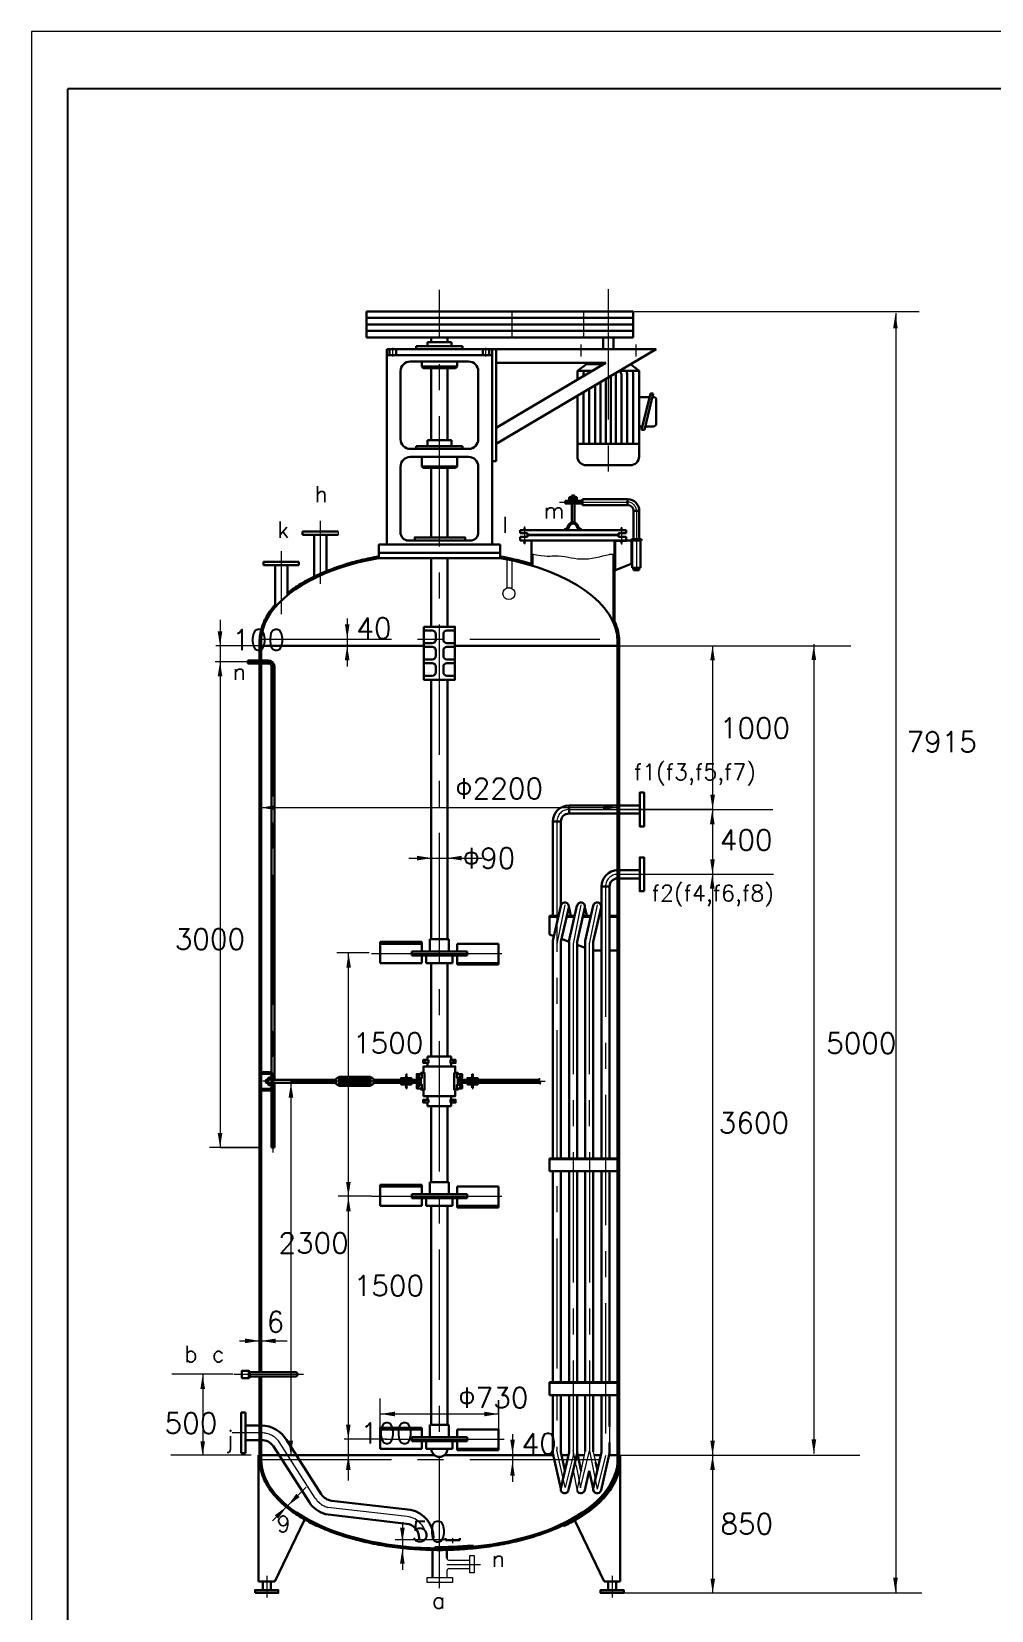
# Model space of a CAD drawing. Header units: millimetres. Extents: x 937 to 1357, y 382 to 976.
# Drawn here: x 937.1 to 1171, y 590.6 to 975.5 of the extents above; entities that cross this region are included whole.
import ezdxf

# ---------------------------------------------------------------- set-up
doc = ezdxf.new("R2010")
doc.units = ezdxf.units.MM
doc.linetypes.add('CENTER', pattern=[50.8, 31.75, -6.35, 6.35, -6.35])
for name, color, linetype, lineweight in [('中线', 1, 'CENTER', 13), ('标注', 4, 'Continuous', 13), ('粗线', 7, 'Continuous', 30)]:
    doc.layers.add(name, color=color, linetype=linetype, lineweight=lineweight)
doc.styles.get("Standard").update_dxf_attribs({"font": 'txt', "bigfont": 'gbcbig.shx'})

# ---------------------------------------------------------------- blocks, each defined once
blk = doc.blocks.new('A$C12E1798B')
h = blk.add_hatch(color=4)
h.dxf.hatch_style = 2
h.paths.add_polyline_path([(1.13, 0), (0, 0), (0.56, 3.58)])

msp = doc.modelspace()

# ---------------------------------------------------------------- hatches: boundary and pattern name
h = msp.add_hatch(color=4)
h.dxf.hatch_style = 2
h.paths.add_polyline_path([(983.6, 829.29), (982.47, 829.29), (983.04, 825.71)])
h = msp.add_hatch(color=4)
h.dxf.hatch_style = 2
h.paths.add_polyline_path([(1014.6, 831.01), (1013.47, 831.01), (1014.04, 827.44)])
h = msp.add_hatch(color=4)
h.dxf.hatch_style = 2
h.paths.add_polyline_path([(1014.59, 822.24), (1013.46, 822.24), (1014.02, 825.82)])
h = msp.add_hatch(color=4)
h.dxf.hatch_style = 2
h.paths.add_polyline_path([(983.6, 818.29), (982.47, 818.29), (983.04, 821.86)])
h = msp.add_hatch(color=4)
h.dxf.hatch_style = 2
h.paths.add_polyline_path([(1103.65, 789.46), (1102.52, 789.46), (1103.09, 785.89)])
h = msp.add_hatch(color=4)
h.dxf.hatch_style = 2
h.paths.add_polyline_path([(996.47, 786.88), (996.47, 785.75), (992.9, 786.31)])
h = msp.add_hatch(color=4)
h.dxf.hatch_style = 2
h.paths.add_polyline_path([(1076.37, 786.88), (1076.37, 785.75), (1079.94, 786.31)])
h = msp.add_hatch(color=4)
h.dxf.hatch_style = 2
h.paths.add_polyline_path([(1031.06, 774.57), (1031.06, 773.44), (1034.64, 774)])
h = msp.add_hatch(color=4)
h.dxf.hatch_style = 2
h.paths.add_polyline_path([(1041.95, 774.57), (1041.95, 773.44), (1038.37, 774)])
h = msp.add_hatch(color=4)
h.dxf.hatch_style = 2
h.paths.add_polyline_path([(1103.62, 773.68), (1102.49, 773.68), (1103.05, 770.1)])
h = msp.add_hatch(color=4)
h.dxf.hatch_style = 2
h.paths.add_polyline_path([(1014.94, 747.25), (1013.81, 747.25), (1014.37, 750.82)])
h = msp.add_hatch(color=4)
h.dxf.hatch_style = 2
h.paths.add_polyline_path([(1000.89, 715.61), (999.76, 715.61), (1000.32, 719.18)])
h = msp.add_hatch(color=4)
h.dxf.hatch_style = 2
h.paths.add_polyline_path([(983.61, 707), (982.48, 707), (983.04, 703.42)])
h = msp.add_hatch(color=4)
h.dxf.hatch_style = 2
h.paths.add_polyline_path([(1014.88, 695.05), (1013.75, 695.05), (1014.31, 691.48)])
h = msp.add_hatch(color=4)
h.dxf.hatch_style = 2
h.paths.add_polyline_path([(1014.88, 687.87), (1013.76, 687.87), (1014.32, 691.45)])
h = msp.add_hatch(color=4)
h.dxf.hatch_style = 2
h.paths.add_polyline_path([(989.15, 656.86), (989.15, 655.73), (992.73, 656.29)])
h = msp.add_hatch(color=4)
h.dxf.hatch_style = 2
h.paths.add_polyline_path([(996.59, 656.84), (996.59, 655.71), (993.01, 656.28)])
h = msp.add_hatch(color=4)
h.dxf.hatch_style = 2
h.paths.add_polyline_path([(979.38, 644.53), (978.25, 644.53), (978.81, 648.11)])
h = msp.add_hatch(color=4)
h.dxf.hatch_style = 2
h.paths.add_polyline_path([(1014.86, 635.85), (1013.73, 635.85), (1014.29, 632.27)])
h = msp.add_hatch(color=4)
h.dxf.hatch_style = 2
h.paths.add_polyline_path([(1025.66, 639.02), (1025.66, 637.89), (1022.08, 638.46)])
h = msp.add_hatch(color=4)
h.dxf.hatch_style = 2
h.paths.add_polyline_path([(1047.41, 639.02), (1047.41, 637.89), (1050.99, 638.46)])
h = msp.add_hatch(color=4)
h.dxf.hatch_style = 2
h.paths.add_polyline_path([(979.38, 631.79), (978.25, 631.79), (978.81, 628.21)])
h = msp.add_hatch(color=4)
h.dxf.hatch_style = 2
h.paths.add_polyline_path([(1000.83, 631.96), (999.7, 631.96), (1000.27, 628.39)])
h = msp.add_hatch(color=4)
h.dxf.hatch_style = 2
h.paths.add_polyline_path([(1054.89, 632.19), (1053.76, 632.19), (1054.33, 628.61)])
h = msp.add_hatch(color=4)
h.dxf.hatch_style = 2
h.paths.add_polyline_path([(1103.64, 631.97), (1102.51, 631.97), (1103.08, 628.39)])
h = msp.add_hatch(color=4)
h.dxf.hatch_style = 2
h.paths.add_polyline_path([(1128.32, 632.24), (1127.2, 632.24), (1127.76, 628.67)])
h = msp.add_hatch(color=4)
h.dxf.hatch_style = 2
h.paths.add_polyline_path([(1014.86, 624.84), (1013.73, 624.84), (1014.29, 628.42)])
h = msp.add_hatch(color=4)
h.dxf.hatch_style = 2
h.paths.add_polyline_path([(1054.87, 623.41), (1053.75, 623.41), (1054.31, 626.99)])
h = msp.add_hatch(color=4)
h.dxf.hatch_style = 2
h.paths.add_polyline_path([(1001.65, 619.01), (1002.45, 618.21), (999.52, 616.08)])
h = msp.add_hatch(color=4)
h.dxf.hatch_style = 2
h.paths.add_polyline_path([(996.38, 613.76), (997.18, 612.96), (999.31, 615.89)])
h = msp.add_hatch(color=4)
h.dxf.hatch_style = 2
h.paths.add_polyline_path([(1028.05, 610.73), (1026.92, 610.73), (1027.48, 607.15)])
h = msp.add_hatch(color=4)
h.dxf.hatch_style = 2
h.paths.add_polyline_path([(1028.03, 601.96), (1026.9, 601.96), (1027.47, 605.53)])
h = msp.add_hatch(color=4)
h.dxf.hatch_style = 2
h.paths.add_polyline_path([(1103.68, 598.32), (1102.55, 598.32), (1103.11, 594.74)])
h = msp.add_hatch(color=4)
h.dxf.hatch_style = 2
h.paths.add_polyline_path([(1148.21, 598.52), (1147.08, 598.52), (1147.64, 594.95)])
at = {"layer": '标注'}
h = msp.add_hatch(dxfattribs=at)
h.set_pattern_fill('ANSI31', color=256, scale=0.039477, style=0)
h.set_pattern_definition([(45, (925.9666, 620.38677), (-0.08862932, 0.08862932), [])])
h.paths.add_polyline_path([(1059.2, 852.83), (1057.97, 852.83), (1057.97, 852.71), (1059.2, 852.71)])
h = msp.add_hatch(dxfattribs=at)
h.set_pattern_fill('ANSI31', color=256, scale=0.039477, style=0)
h.set_pattern_definition([(135, (1212.18191, 620.38677), (0.08862932, 0.08862932), [])])
h.paths.add_polyline_path([(1078.94, 852.83), (1080.18, 852.83), (1080.18, 852.71), (1078.94, 852.71)])

# ---------------------------------------------------------------- linework, layer by layer
for p in [(1346.89, 961.58), (945.92, 391.98)]:
    msp.add_line(p, (945.92, 961.58))
at = {"layer": '中线'}
for p, q in [((1036.5, 596.01), (1036.5, 912.53)), ((1077.65, 912.7), (1077.65, 865.2)), ((1025.15, 896.31), (1025.15, 898.43)), ((1047.85, 896.31), (1047.85, 898.43)), ((1070.97, 899.26), (1070.97, 896.31)), ((1084.34, 899.26), (1084.34, 896.31)), ((1065.77, 860.8), (1082.38, 860.8)), ((1084.51, 858.67), (1084.51, 844.23)), ((1007.45, 856.21), (1007.45, 840.92)), ((1057.25, 854.86), (1057.25, 850.57)), ((1080.9, 854.73), (1080.9, 850.44)), ((1057.01, 854.52), (1057.5, 854.08)), ((1057.01, 854.08), (1057.5, 854.52)), ((1057.01, 850.79), (1057.5, 851.22)), ((1057.01, 851.22), (1057.5, 850.79)), ((1081.14, 854.52), (1080.65, 854.08)), ((1081.14, 854.08), (1080.65, 854.52)), ((1081.14, 850.79), (1080.65, 851.22)), ((1081.14, 851.22), (1080.65, 850.79)), ((997.95, 848.81), (997.95, 833.52)), ((993.08, 827.36), (1079.93, 827.36)), ((994.86, 821.83), (988.28, 821.83)), ((995.92, 820.76), (995.92, 702.25)), ((1068.09, 785.85), (1090.82, 785.85)), ((1065.12, 782.89), (1065.12, 629.63)), ((1079.93, 770.06), (1090.82, 770.06)), ((1076.97, 767.09), (1076.97, 628.39)), ((1067.05, 762.61), (1065.12, 753.1)), ((1071, 762.61), (1069.07, 753.1)), ((1074.94, 762.61), (1073.02, 753.1)), ((1019.95, 750.77), (1053.99, 750.77)), ((1069.07, 753.1), (1069.07, 628.31)), ((1073.02, 753.1), (1073.07, 629.44)), ((1028.15, 720.66), (1028.75, 721.2)), ((1028.15, 721.2), (1028.75, 720.66)), ((1028.45, 721.47), (1028.45, 717.63)), ((1044.86, 720.66), (1044.26, 721.2)), ((1044.86, 721.2), (1044.26, 720.66)), ((1044.56, 721.47), (1044.56, 717.63)), ((1031.99, 719.59), (993.47, 719.59)), ((1028.15, 717.96), (1028.75, 718.5)), ((1028.15, 718.5), (1028.75, 717.96)), ((1041.02, 719.59), (1062.28, 719.59)), ((1044.86, 717.96), (1044.26, 718.5)), ((1044.86, 718.5), (1044.26, 717.96)), ((1019.95, 691.55), (1053.99, 691.55)), ((986.44, 648.13), (1003.42, 648.13)), ((993.15, 633.86), (986.01, 633.86)), ((1006.22, 617.95), (997.45, 631.64)), ((1023.3, 632.34), (1052.28, 632.34)), ((1067.15, 620.52), (1065.12, 629.63)), ((1069.07, 628.31), (1067.15, 620.52)), ((1069.84, 625.85), (1069.07, 629.63)), ((1076.97, 628.31), (1074.94, 620.11)), ((993.08, 627.4), (1079.93, 627.4)), ((1028.68, 613.44), (1009.35, 615.69)), ((1039.75, 606.97), (1039.75, 608.21)), ((994.41, 599.02), (994.41, 593.75)), ((1078.6, 599.02), (1078.6, 593.75))]:
    msp.add_line(p, q, dxfattribs=at)
for centre, radius, start, end in [((1082.38, 858.67), 2.13, 0, 90), ((994.86, 820.76), 1.07, 0, 90), ((1068.09, 782.89), 2.96, 90, 180), ((1079.93, 767.09), 2.96, 90, 180), ((993.15, 628.59), 5.27, 35.3594, 90), ((1010.66, 620.8), 5.27, 212.6359, 255.6005), ((1028.06, 608.21), 5.27, 0, 83.232)]:
    msp.add_arc(centre, radius, start, end, dxfattribs=at)
at = {"layer": '标注', "color": 0}
for p, q in [((1357.12, 975.54), (937.12, 975.54)), ((937.12, 975.54), (937.12, 381.54)), ((1011.79, 853.66), (1011.79, 852.87)), ((1052.94, 846.72), (1052.94, 839.9)), ((1054.27, 839.9), (1054.27, 846.45)), ((1052.94, 839.9), (1054.27, 839.9)), ((1070.09, 619.73), (1072.03, 629.28)), ((1074.01, 629.25), (1074.56, 626.71)), ((1069.11, 624.72), (1070.09, 619.73)), ((1038.77, 600.75), (1043.91, 600.75)), ((1039.05, 602.78), (1043.91, 602.78)), ((1038.28, 600.01), (1038.28, 598.66))]:
    msp.add_line(p, q, dxfattribs=at)
at = {"layer": '标注'}
for p, q in [((1054.27, 900.98), (1054.27, 907.31)), ((1071.58, 907.31), (1071.58, 900.98)), ((1083.98, 907.27), (1153.38, 907.27)), ((1147.73, 906.85), (1147.73, 594.86)), ((983.07, 832.08), (983.07, 703.41)), ((992.32, 825.78), (982.01, 825.78)), ((1078.08, 825.79), (1136.79, 825.79)), ((1103.09, 825.83), (1103.09, 594.86)), ((1127.73, 826.21), (1127.73, 628.84)), ((989.85, 821.85), (981.89, 821.85)), ((993.1, 786.34), (1079.93, 786.34)), ((1103.09, 785.83), (1079.93, 785.83)), ((1079.93, 785.83), (1117.74, 785.83)), ((1029.02, 774), (1046.94, 774)), ((1090.82, 770.06), (1117.93, 770.06)), ((1019.36, 750.88), (1011.5, 750.88)), ((1014.34, 622.23), (1014.34, 750.85)), ((994.22, 719.87), (994.79, 719.87)), ((994.22, 719.29), (994.79, 719.29)), ((1000.28, 719.18), (1000.28, 704.06)), ((992.68, 703.41), (980.5, 703.41)), ((983.07, 703.41), (992.68, 703.41)), ((1000.28, 704.06), (1000.28, 628.39)), ((1019.95, 691.55), (1011.86, 691.55)), ((986.14, 648.18), (971.29, 648.18)), ((978.83, 648.18), (978.83, 628.39)), ((1022.09, 634.7), (1022.09, 642.23)), ((1050.92, 638.47), (1050.92, 641.82)), ((1050.92, 641.82), (1050.92, 634.7)), ((1022.09, 638.47), (1050.92, 638.47)), ((1022.24, 635.27), (1022.09, 634.7)), ((1077.96, 635.34), (1077.96, 635.34)), ((1077.96, 635.34), (1077.96, 631.5)), ((1023.58, 632.34), (1013.27, 632.34)), ((990.62, 628.39), (971.05, 628.39)), ((1021.11, 628.4), (1013.15, 628.4)), ((1080.26, 628.4), (1138.98, 628.4)), ((1069.84, 625.85), (1069.84, 625.85)), ((1070.92, 620.47), (1070.92, 620.47)), ((1039.38, 607.78), (1025.72, 607.78)), ((1081.44, 594.86), (1154.06, 594.86))]:
    msp.add_line(p, q, dxfattribs=at)
at = {"layer": '标注', "color": 4}
for p, q in [((1014.04, 832.4), (1014.04, 820.74)), ((987.76, 656.3), (999.43, 656.3)), ((1054.33, 633.57), (1054.33, 621.91)), ((995.8, 612.38), (1004.04, 620.63)), ((1027.48, 612.11), (1027.48, 600.45))]:
    msp.add_line(p, q, dxfattribs=at)
at = {"layer": '标注', "color": 1}
for p, q in [((1070.92, 620.47), (1073.07, 629.44)), ((1073.07, 629.44), (1074.94, 620.11)), ((1069.84, 625.85), (1070.92, 620.47)), ((1038.32, 601.76), (1046.51, 601.76))]:
    msp.add_line(p, q, dxfattribs=at)
at = {"layer": '标注', "color": 0}
for points in [[(1043.91, 603.95), (1044.94, 603.95), (1044.94, 599.7), (1043.91, 599.7)], [(1033.49, 598.6), (1039.73, 598.6), (1039.73, 597.35), (1033.49, 597.35)]]:
    msp.add_lwpolyline(points, close=True, dxfattribs=at)
msp.add_circle((1053.43, 838.5), 1.46, dxfattribs=at)
for centre, radius, start, end in [((1039.03, 600.04), 0.752, 109.9468, 183.5806), ((1038.94, 603.39), 0.616, 189.1781, 280.4097)]:
    msp.add_arc(centre, radius, start, end, dxfattribs=at)
at = {"layer": '标注'}
for points, knots in [([(1058.97, 848.23), (1062.55, 847.42), (1065.62, 848.19), (1071.29, 846.19), (1076.15, 847.64), (1078.16, 848.15), (1079.18, 848.18)], [0, 0, 0, 0, 104.661225, 287.874591, 501.503115, 519.496389, 519.496389, 519.496389, 519.496389]), ([(1060.97, 718.91), (1061.04, 719.25), (1061.1, 719.41), (1060.71, 719.67), (1060.8, 719.87), (1060.86, 720.32)], [5.405362, 5.405362, 5.405362, 5.405362, 10.715101, 20.903006, 30.428589, 30.428589, 30.428589, 30.428589]), ([(1061.09, 718.88), (1061.1, 718.92), (1061.1, 718.95), (1061.12, 719.03), (1061.14, 719.08), (1061.15, 719.16), (1061.16, 719.19), (1061.17, 719.25), (1061.18, 719.27), (1061.18, 719.31), (1061.18, 719.32), (1061.18, 719.35), (1061.18, 719.37), (1061.17, 719.39), (1061.17, 719.4), (1061.16, 719.43), (1061.16, 719.44), (1061.14, 719.48), (1061.12, 719.5), (1061.09, 719.54), (1061.07, 719.56), (1061.03, 719.6), (1061.02, 719.62), (1060.98, 719.65), (1060.97, 719.67), (1060.94, 719.7), (1060.93, 719.71), (1060.92, 719.73), (1060.92, 719.73), (1060.92, 719.74), (1060.91, 719.74), (1060.91, 719.75), (1060.91, 719.75), (1060.91, 719.77), (1060.91, 719.78), (1060.91, 719.8), (1060.91, 719.82), (1060.92, 719.88), (1060.93, 719.93), (1060.95, 720.06), (1060.96, 720.14), (1060.98, 720.26), (1060.98, 720.28), (1060.99, 720.3)], [5.405362, 5.405362, 5.405362, 5.405362, 5.935415, 5.935415, 6.995521, 6.995521, 8.115406, 8.115406, 9.23529, 9.23529, 9.856251, 9.856251, 10.477212, 10.477212, 11.098173, 11.098173, 11.719134, 11.719134, 13.377605, 13.377605, 15.036076, 15.036076, 16.694547, 16.694547, 18.353018, 18.353018, 20.011489, 20.011489, 20.862631, 20.862631, 22.005543, 22.005543, 23.148455, 23.148455, 24.291367, 24.291367, 25.434278, 25.434278, 27.712769, 27.712769, 29.99126, 29.99126, 30.428589, 30.428589, 30.428589, 30.428589])]:
    msp.add_open_spline(points, degree=3, knots=knots, dxfattribs=at)
at = {"layer": '粗线'}
for p, q in [((1018.74, 907.31), (1018.74, 900.98)), ((1071.58, 907.31), (1018.74, 907.31)), ((1071.58, 905.73), (1018.74, 905.73)), ((1083.73, 907.31), (1071.58, 907.31)), ((1083.73, 905.73), (1071.58, 905.73)), ((1083.73, 900.98), (1083.73, 907.31)), ((1071.58, 904.15), (1018.74, 904.15)), ((1071.58, 902.57), (1018.74, 902.57)), ((1018.74, 900.98), (1054.27, 900.98)), ((1034.53, 899.84), (1034.53, 900.98)), ((1038.48, 899.84), (1038.48, 900.98)), ((1071.58, 900.98), (1054.27, 900.98)), ((1083.73, 904.15), (1071.58, 904.15)), ((1083.73, 902.57), (1071.58, 902.57)), ((1071.58, 900.98), (1083.73, 900.98)), ((1076.37, 900.98), (1076.37, 898.13)), ((1078.94, 900.98), (1078.94, 898.13)), ((1023.67, 898.13), (1049.33, 898.13)), ((1023.67, 850.45), (1023.67, 898.13)), ((1024.36, 896.65), (1024.36, 898.13)), ((1025.94, 896.65), (1025.94, 898.13)), ((1030.83, 898.82), (1030.83, 898.13)), ((1039.44, 898.82), (1030.83, 898.82)), ((1033.57, 899.84), (1033.57, 899.12)), ((1033.57, 899.84), (1038.48, 899.84)), ((1033.57, 899.12), (1033.57, 898.82)), ((1039.44, 899.84), (1038.48, 899.84)), ((1039.44, 899.84), (1039.44, 899.12)), ((1039.44, 899.12), (1039.44, 898.82)), ((1039.44, 898.82), (1042.09, 898.82)), ((1042.09, 898.82), (1042.09, 898.13)), ((1047.06, 896.65), (1047.06, 898.13)), ((1048.64, 896.65), (1048.64, 898.13)), ((1049.33, 850.45), (1049.33, 898.13)), ((1049.33, 898.13), (1089.29, 898.13)), ((1050.34, 870.81), (1050.34, 898.13)), ((1050.34, 875), (1089.29, 898.13)), ((1077.65, 898.13), (1070.15, 898.13)), ((1077.65, 898.13), (1085.16, 898.13)), ((1023.67, 896.65), (1036.5, 896.65)), ((1036.5, 895.08), (1029.39, 895.08)), ((1032.2, 895.08), (1032.2, 893.85)), ((1032.54, 893.51), (1032.2, 893.85)), ((1032.2, 893.85), (1040.8, 893.85)), ((1032.54, 893.51), (1036.5, 893.51)), ((1034.53, 875.93), (1034.53, 893.51)), ((1049.33, 896.65), (1036.5, 896.65)), ((1036.5, 895.08), (1043.61, 895.08)), ((1040.46, 893.51), (1036.5, 893.51)), ((1038.48, 875.93), (1038.48, 893.51)), ((1040.46, 893.51), (1040.8, 893.85)), ((1040.8, 895.08), (1040.8, 893.85)), ((1050.34, 878.89), (1077.09, 894.78)), ((1050.34, 894.78), (1077.09, 894.78)), ((1070.15, 892.81), (1072.34, 894.46)), ((1072.34, 894.46), (1071.88, 894.78)), ((1076.56, 894.46), (1072.34, 894.46)), ((1085.16, 892.81), (1083.04, 894.41)), ((1027.02, 876.15), (1027.02, 892.71)), ((1045.98, 876.15), (1045.98, 892.71)), ((1073.78, 892.81), (1070.15, 892.81)), ((1070.15, 892.81), (1070.15, 890.66)), ((1071.59, 892.04), (1071.69, 892.81)), ((1071.59, 891.51), (1071.59, 892.04)), ((1073.1, 892.41), (1073.18, 892.81)), ((1074.46, 875.01), (1074.46, 889.32)), ((1075.8, 875.01), (1075.8, 890.12)), ((1077.04, 875.01), (1077.04, 890.85)), ((1078.27, 875.01), (1078.27, 891.58)), ((1079.51, 892.04), (1079.38, 892.24)), ((1079.51, 875.01), (1079.51, 892.04)), ((1080.34, 892.81), (1085.16, 892.81)), ((1080.85, 892.04), (1080.5, 892.81)), ((1080.85, 875.01), (1080.85, 892.04)), ((1082.28, 892.04), (1082.13, 892.81)), ((1082.28, 875.01), (1082.28, 892.04)), ((1083.72, 892.04), (1083.62, 892.81)), ((1083.72, 875.01), (1083.72, 892.04)), ((1085.16, 892.81), (1085.16, 871.95)), ((1070.15, 886.76), (1070.15, 871.95)), ((1071.59, 875.01), (1071.59, 887.62)), ((1073.02, 875.01), (1073.02, 888.47)), ((1085.16, 886.42), (1087.71, 886.42)), ((1085.77, 878.4), (1087.93, 887.33)), ((1086.46, 878.4), (1088.61, 887.33)), ((1087.93, 887.33), (1088.61, 887.33)), ((1088.4, 886.42), (1088.69, 886.42)), ((1089.36, 885.76), (1089.36, 879.93)), ((1085.16, 879.27), (1085.98, 879.27)), ((1085.77, 878.4), (1086.46, 878.4)), ((1086.67, 879.27), (1088.69, 879.27)), ((1030.83, 874.48), (1030.83, 873.78)), ((1039.44, 874.48), (1030.83, 874.48)), ((1033.57, 875.93), (1033.57, 875.21)), ((1033.57, 875.93), (1038.48, 875.93)), ((1033.57, 875.21), (1033.57, 874.48)), ((1039.44, 875.93), (1038.48, 875.93)), ((1039.44, 875.93), (1039.44, 875.21)), ((1039.44, 875.21), (1039.44, 874.48)), ((1039.44, 874.48), (1042.09, 874.48)), ((1042.09, 874.48), (1042.09, 873.78)), ((1077.36, 875.01), (1070.15, 875.01)), ((1077.36, 875.01), (1085.16, 875.01)), ((1036.5, 873.78), (1029.39, 873.78)), ((1036.5, 871.81), (1029.39, 871.81)), ((1032.2, 871.81), (1032.2, 869.51)), ((1036.5, 873.78), (1043.61, 873.78)), ((1036.5, 871.81), (1043.61, 871.81)), ((1040.8, 871.81), (1040.8, 869.51)), ((1050.34, 870.81), (1049.33, 870.81)), ((1027.02, 853.51), (1027.02, 869.44)), ((1032.54, 869.17), (1032.2, 869.51)), ((1032.2, 869.51), (1040.8, 869.51)), ((1032.54, 869.17), (1036.5, 869.17)), ((1034.53, 852.2), (1034.53, 869.17)), ((1040.46, 869.17), (1036.5, 869.17)), ((1038.48, 852.2), (1038.48, 869.17)), ((1040.46, 869.17), (1040.8, 869.51)), ((1045.98, 853.51), (1045.98, 869.44)), ((1072.32, 869.78), (1077.65, 869.78)), ((1082.99, 869.78), (1077.65, 869.78)), ((1068.76, 862.46), (1069.39, 862.46)), ((1068.76, 862.46), (1068.76, 862.03)), ((1069.39, 862.46), (1069.39, 862.03)), ((1067.13, 861.12), (1067.13, 860.8)), ((1071.4, 861.12), (1067.13, 861.12)), ((1067.13, 860.49), (1067.13, 860.8)), ((1071.4, 860.49), (1067.13, 860.49)), ((1068.13, 862.03), (1070.02, 862.03)), ((1068.13, 861.57), (1068.13, 862.03)), ((1068.76, 861.57), (1068.13, 861.57)), ((1068.76, 861.57), (1068.13, 861.57)), ((1068.13, 861.57), (1068.13, 861.12)), ((1068.65, 861.57), (1068.65, 862.03)), ((1068.65, 861.57), (1068.65, 861.12)), ((1068.76, 861.57), (1069.07, 861.57)), ((1068.76, 860.49), (1068.76, 855.83)), ((1069.39, 861.57), (1069.07, 861.57)), ((1069.39, 861.57), (1069.07, 861.57)), ((1069.39, 861.57), (1070.02, 861.57)), ((1069.39, 861.57), (1070.02, 861.57)), ((1069.39, 860.49), (1069.39, 855.83)), ((1069.5, 861.57), (1069.5, 862.03)), ((1069.5, 861.57), (1069.5, 861.12)), ((1070.02, 861.57), (1070.02, 862.03)), ((1070.02, 861.57), (1070.02, 861.12)), ((1071.4, 861.51), (1082.38, 861.51)), ((1071.4, 861.51), (1071.4, 860.09)), ((1071.4, 860.09), (1082.38, 860.09)), ((1082.38, 860.09), (1082.38, 861.51)), ((1083.8, 858.67), (1083.8, 851.81)), ((1083.8, 858.67), (1085.22, 858.67)), ((1085.22, 858.67), (1085.22, 851.81)), ((1003.12, 853.66), (1003.12, 852.87)), ((1003.12, 852.87), (1011.79, 852.87)), ((1005.95, 852.87), (1005.95, 842.54)), ((1008.95, 852.87), (1008.95, 844.04)), ((1036.5, 851.44), (1028.99, 851.44)), ((1036.5, 851.44), (1044.01, 851.44)), ((1056.17, 853.93), (1081.98, 853.93)), ((1056.17, 853.93), (1056.17, 853.22)), ((1057.97, 853.22), (1056.17, 853.22)), ((1056.17, 852.31), (1057.97, 852.31)), ((1056.17, 852.31), (1056.17, 851.45)), ((1056.17, 851.45), (1059.2, 851.45)), ((1057.97, 853.22), (1057.97, 852.31)), ((1057.97, 852.83), (1080.18, 852.83)), ((1057.97, 852.71), (1080.18, 852.71)), ((1058.97, 851.45), (1058.97, 845.34)), ((1059.2, 852.83), (1059.2, 852.71)), ((1081.98, 851.45), (1059.2, 851.45)), ((1066.99, 853.93), (1066.99, 854.25)), ((1071.16, 853.93), (1071.16, 854.25)), ((1078.94, 852.83), (1078.94, 852.71)), ((1079.18, 851.45), (1079.18, 830.78)), ((1079.18, 850.94), (1079.58, 850.94)), ((1079.48, 851.45), (1079.48, 851.14)), ((1079.68, 851.45), (1079.68, 851.14)), ((1079.87, 851.45), (1079.87, 851.14)), ((1080.07, 851.45), (1080.07, 851.14)), ((1080.18, 853.22), (1080.18, 852.31)), ((1080.18, 853.22), (1081.98, 853.22)), ((1081.98, 852.31), (1080.18, 852.31)), ((1080.27, 851.45), (1080.27, 851.14)), ((1080.46, 851.45), (1080.46, 851.14)), ((1080.66, 851.45), (1080.66, 851.14)), ((1080.86, 851.45), (1080.86, 851.14)), ((1081.06, 851.45), (1081.06, 851.14)), ((1081.25, 851.45), (1081.25, 851.14)), ((1081.45, 851.45), (1081.45, 851.14)), ((1081.65, 851.45), (1081.65, 851.14)), ((1081.85, 851.45), (1081.85, 851.14)), ((1081.98, 853.93), (1081.98, 853.22)), ((1081.98, 852.31), (1081.98, 851.45)), ((1081.98, 851.45), (1083.28, 851.45)), ((1083.47, 851.34), (1083.08, 851.34)), ((1083.47, 851.14), (1083.08, 851.14)), ((1083.47, 850.94), (1083.08, 850.94)), ((1083.28, 851.81), (1083.8, 851.81)), ((1083.28, 851.45), (1083.28, 851.81)), ((1083.28, 851.45), (1084.51, 851.45)), ((1083.47, 851.45), (1083.47, 844.82)), ((1083.8, 851.81), (1084.51, 851.81)), ((1085.22, 851.81), (1084.51, 851.81)), ((1085.73, 851.45), (1084.51, 851.45)), ((1085.73, 851.81), (1085.22, 851.81)), ((1085.54, 851.45), (1085.54, 844.82)), ((1085.73, 851.45), (1085.73, 851.81)), ((1021.7, 847.17), (1021.7, 850.45)), ((1036.5, 850.45), (1021.7, 850.45)), ((1036.5, 848.47), (1021.7, 848.47)), ((1021.7, 847.17), (1051.31, 847.17)), ((1034.53, 830.4), (1034.53, 847.17)), ((1036.5, 850.45), (1051.31, 850.45)), ((1036.5, 848.47), (1051.31, 848.47)), ((1038.48, 830.4), (1038.48, 847.17)), ((1051.31, 847.17), (1051.31, 850.45)), ((1059.2, 848.18), (1059.2, 845.27)), ((1078.94, 848.17), (1078.94, 831.36)), ((1079.18, 850.74), (1079.58, 850.74)), ((1079.18, 850.55), (1079.58, 850.55)), ((1079.18, 850.35), (1079.58, 850.35)), ((1079.18, 850.15), (1079.58, 850.15)), ((1079.18, 849.96), (1079.58, 849.96)), ((1079.18, 849.76), (1079.58, 849.76)), ((1079.18, 849.56), (1079.58, 849.56)), ((1079.18, 849.36), (1079.58, 849.36)), ((1079.18, 849.17), (1079.58, 849.17)), ((1079.18, 848.97), (1079.58, 848.97)), ((1079.18, 848.77), (1079.58, 848.77)), ((1079.18, 848.57), (1079.58, 848.57)), ((1079.18, 848.38), (1079.58, 848.38)), ((1079.18, 848.18), (1079.58, 848.18)), ((1079.18, 847.98), (1079.58, 847.98)), ((1079.18, 847.78), (1079.58, 847.78)), ((1079.18, 847.59), (1079.58, 847.59)), ((1079.18, 847.39), (1079.58, 847.39)), ((1079.18, 847.19), (1079.58, 847.19)), ((1079.18, 846.99), (1079.58, 846.99)), ((1083.47, 850.74), (1083.08, 850.74)), ((1083.47, 850.55), (1083.08, 850.55)), ((1083.47, 850.35), (1083.08, 850.35)), ((1083.47, 850.15), (1083.08, 850.15)), ((1083.47, 849.96), (1083.08, 849.96)), ((1083.47, 849.76), (1083.08, 849.76)), ((1083.47, 849.56), (1083.08, 849.56)), ((1083.47, 849.36), (1083.08, 849.36)), ((1083.47, 849.17), (1083.08, 849.17)), ((1083.47, 848.97), (1083.08, 848.97)), ((1083.47, 848.77), (1083.08, 848.77)), ((1083.47, 848.57), (1083.08, 848.57)), ((1083.47, 848.38), (1083.08, 848.38)), ((1083.47, 848.18), (1083.08, 848.18)), ((1083.47, 847.98), (1083.08, 847.98)), ((1083.47, 847.78), (1083.08, 847.78)), ((1083.47, 847.59), (1083.08, 847.59)), ((1083.47, 847.39), (1083.08, 847.39)), ((1083.47, 847.19), (1083.08, 847.19)), ((1083.47, 846.99), (1083.08, 846.99)), ((993.61, 846.26), (993.61, 845.47)), ((993.61, 846.26), (1002.28, 846.26)), ((993.61, 845.47), (1002.28, 845.47)), ((996.45, 845.47), (996.45, 835.15)), ((999.45, 845.47), (999.45, 838.08)), ((1002.28, 846.26), (1002.28, 845.47)), ((1079.18, 846.8), (1079.58, 846.8)), ((1079.18, 846.6), (1079.58, 846.6)), ((1079.18, 846.4), (1079.58, 846.4)), ((1079.18, 846.2), (1079.58, 846.2)), ((1079.18, 846.01), (1079.58, 846.01)), ((1079.18, 844.16), (1083.47, 845.86)), ((1079.18, 845.81), (1079.58, 845.81)), ((1079.18, 845.61), (1079.58, 845.61)), ((1079.18, 845.42), (1079.58, 845.42)), ((1079.18, 845.22), (1079.58, 845.22)), ((1079.18, 845.02), (1079.58, 845.02)), ((1079.18, 844.82), (1079.58, 844.82)), ((1079.18, 844.63), (1079.58, 844.63)), ((1079.18, 844.43), (1079.58, 844.43)), ((1083.47, 846.8), (1083.08, 846.8)), ((1083.47, 846.6), (1083.08, 846.6)), ((1083.47, 846.4), (1083.08, 846.4)), ((1083.47, 846.2), (1083.08, 846.2)), ((1083.47, 846.01), (1083.08, 846.01)), ((1083.47, 844.82), (1084.51, 844.82)), ((1083.8, 844.82), (1083.8, 844.23)), ((1083.8, 844.82), (1083.8, 844.23)), ((1083.8, 844.23), (1085.22, 844.23)), ((1085.54, 844.82), (1084.51, 844.82)), ((1085.22, 844.82), (1085.22, 844.23)), ((1085.22, 844.23), (1085.22, 844.82)), ((992.68, 826.76), (992.68, 822.18)), ((992.68, 826.76), (992.68, 822.18)), ((993.08, 826.76), (993.08, 822.18)), ((1032.72, 825.78), (993.08, 825.78)), ((1079.93, 825.78), (1040.29, 825.78)), ((1079.93, 825.78), (1040.29, 825.78)), ((1079.93, 759.65), (1079.93, 826.76)), ((1080.32, 759.65), (1080.32, 826.76)), ((994.86, 822.18), (989.8, 822.18)), ((989.8, 821.47), (989.8, 822.18)), ((994.86, 821.47), (989.8, 821.47)), ((992.68, 821.47), (992.68, 648.66)), ((992.68, 821.47), (992.68, 648.66)), ((993.08, 821.47), (993.08, 648.66)), ((994.86, 821.47), (994.86, 822.18)), ((995.57, 820.76), (995.57, 721.69)), ((995.57, 820.76), (996.28, 820.76)), ((996.28, 820.76), (996.28, 719.98)), ((1034.53, 754.23), (1034.53, 817.51)), ((1038.48, 754.23), (1038.48, 817.51)), ((1068.09, 786.83), (1085.33, 786.83)), ((1068.09, 784.86), (1068.09, 786.83)), ((1064.14, 759.9), (1064.14, 782.89)), ((1066.11, 782.89), (1064.14, 782.89)), ((1066.11, 762.49), (1066.11, 782.89)), ((1068.09, 784.86), (1085.33, 784.86)), ((1079.93, 771.04), (1085.33, 771.04)), ((1075.98, 700.79), (1075.98, 767.09)), ((1077.96, 767.09), (1075.98, 767.09)), ((1077.96, 700.79), (1077.96, 767.09)), ((1079.93, 769.07), (1085.33, 769.07)), ((1064.14, 753.83), (1066.09, 762.4)), ((1068.04, 753.63), (1070.03, 762.4)), ((1072.03, 753.83), (1073.98, 762.4)), ((1063.35, 759.9), (1063.35, 755.41)), ((1065.52, 759.9), (1063.35, 759.9)), ((1065.47, 759.7), (1063.35, 759.7)), ((1066.11, 753.61), (1068.01, 761.96)), ((1069.42, 759.7), (1067.5, 759.7)), ((1069.47, 759.9), (1067.54, 759.9)), ((1068.04, 762.18), (1068.5, 759.9)), ((1070.06, 753.61), (1071.96, 761.96)), ((1073.37, 759.7), (1071.45, 759.7)), ((1073.41, 759.9), (1071.49, 759.9)), ((1071.96, 761.96), (1072.45, 759.9)), ((1074.01, 753.61), (1075.91, 761.96)), ((1079.93, 759.9), (1077.96, 759.9)), ((1079.93, 759.7), (1077.96, 759.7)), ((1079.93, 741.49), (1079.93, 759.77)), ((1080.32, 739.9), (1080.32, 759.77)), ((1063.35, 755.41), (1064.41, 755.01)), ((1022.09, 753.14), (1022.09, 753.55)), ((1022.09, 753.55), (1032.19, 753.55)), ((1022.09, 753.14), (1032.19, 753.14)), ((1022.09, 748.4), (1022.09, 753.14)), ((1029.75, 751.24), (1038.08, 751.24)), ((1029.75, 751.24), (1029.75, 750.29)), ((1032.19, 753.55), (1032.19, 751.24)), ((1038.08, 754.23), (1034.18, 754.23)), ((1034.18, 754.23), (1034.18, 751.24)), ((1038.08, 754.23), (1038.83, 754.23)), ((1043.26, 751.24), (1038.08, 751.24)), ((1038.83, 754.23), (1038.83, 751.24)), ((1040.82, 753.14), (1040.82, 751.24)), ((1050.91, 753.14), (1040.82, 753.14)), ((1043.26, 751.24), (1043.26, 750.29)), ((1050.91, 748.05), (1050.91, 753.14)), ((1064.14, 700.79), (1064.14, 753.96)), ((1066.11, 700.79), (1066.11, 753.85)), ((1066.27, 754.3), (1068.09, 753.61)), ((1068.09, 700.79), (1068.09, 753.61)), ((1070.06, 700.79), (1070.06, 753.61)), ((1070.06, 752.86), (1072.03, 752.11)), ((1072.03, 700.79), (1072.03, 753.83)), ((1074.01, 700.79), (1074.01, 753.61)), ((1075.98, 751.47), (1074.01, 751.47)), ((1079.93, 751.47), (1077.96, 751.47)), ((1022.09, 748.4), (1032.19, 748.4)), ((1029.75, 750.29), (1034.92, 750.29)), ((1032.19, 750.29), (1032.19, 748.4)), ((1033.28, 750.29), (1033.28, 748.4)), ((1033.28, 748.4), (1036.5, 748.4)), ((1034.53, 725.69), (1034.53, 748.4)), ((1043.26, 750.29), (1034.92, 750.29)), ((1039.73, 748.4), (1036.5, 748.4)), ((1038.48, 725.69), (1038.48, 748.4)), ((1039.73, 750.29), (1039.73, 748.4)), ((1039.73, 750.29), (1039.73, 748.4)), ((1040.82, 750.29), (1040.82, 748.05)), ((1050.91, 748.4), (1040.82, 748.4)), ((1050.91, 748.05), (1040.82, 748.05)), ((1079.93, 635.62), (1079.93, 741.89)), ((1080.32, 635.62), (1080.32, 741.89)), ((1038.48, 726.19), (1038.48, 729.03)), ((1033.61, 725.66), (1033.61, 724.79)), ((1033.61, 725.66), (1039.4, 725.66)), ((1033.61, 724.08), (1033.61, 723.22)), ((1039.4, 725.66), (1039.4, 724.79)), ((1039.4, 724.08), (1039.4, 723.22)), ((993.08, 721.79), (995.17, 721.79)), ((993.08, 717.76), (993.08, 721.4)), ((993.08, 721.4), (995.17, 721.4)), ((994.22, 719.87), (994.32, 719.98)), ((994.32, 719.19), (994.32, 719.98)), ((994.32, 719.98), (994.79, 719.98)), ((994.79, 720.29), (994.79, 718.87)), ((994.93, 720.04), (995.61, 720.04)), ((995.57, 721.14), (995.57, 720.54)), ((995.61, 720.95), (995.61, 718.21)), ((996.01, 720.95), (996.01, 718.21)), ((996.01, 719.98), (1011.3, 719.98)), ((1012.03, 720.68), (1011.3, 720.18)), ((1011.3, 720.18), (1011.3, 719)), ((1012.03, 718.5), (1012.03, 720.68)), ((1012.03, 720.68), (1019.7, 720.68)), ((1012.03, 720.68), (1012.03, 718.5)), ((1012.03, 720.29), (1019.7, 720.29)), ((1012.03, 719.98), (1019.7, 719.98)), ((1019.7, 720.68), (1019.7, 718.5)), ((1019.7, 720.68), (1020.43, 720.18)), ((1020.43, 720.18), (1020.43, 719)), ((1020.43, 719.98), (1027.16, 719.98)), ((1027.16, 719.98), (1031.99, 719.98)), ((1045.85, 719.98), (1041.02, 719.98)), ((1060.81, 719.98), (1045.85, 719.98)), ((995.17, 717.76), (993.08, 717.76)), ((995.17, 717.37), (993.08, 717.37)), ((994.22, 719.29), (994.22, 719.87)), ((994.22, 719.29), (994.32, 719.19)), ((994.32, 719.19), (994.79, 719.19)), ((994.93, 719.12), (995.61, 719.12)), ((995.57, 718.62), (995.57, 718.02)), ((995.57, 717.47), (995.57, 703.4)), ((996.01, 719.19), (1011.3, 719.19)), ((996.28, 719.19), (996.28, 703.4)), ((1012.03, 718.5), (1011.3, 719)), ((1012.03, 719.19), (1019.7, 719.19)), ((1019.7, 718.89), (1012.03, 718.89)), ((1019.7, 718.5), (1012.03, 718.5)), ((1019.7, 718.5), (1020.43, 719)), ((1020.43, 719.19), (1027.16, 719.19)), ((1027.16, 719.19), (1031.99, 719.19)), ((1045.85, 719.19), (1041.02, 719.19)), ((1061.03, 719.19), (1045.85, 719.19)), ((1033.61, 715.96), (1033.61, 715.1)), ((1033.61, 714.39), (1033.61, 713.52)), ((1033.61, 713.52), (1039.4, 713.52)), ((1034.53, 695.01), (1034.53, 713.52)), ((1038.48, 695.01), (1038.48, 713.52)), ((1039.4, 715.96), (1039.4, 715.1)), ((1039.4, 714.39), (1039.4, 713.52)), ((995.57, 703.4), (996.28, 703.4)), ((1063.35, 700.79), (1063.35, 697.64)), ((1079.93, 700.79), (1063.35, 700.79)), ((1079.93, 700.6), (1063.35, 700.6)), ((1079.93, 697.64), (1063.35, 697.64)), ((1064.14, 646.23), (1064.14, 697.64)), ((1066.11, 646.23), (1066.11, 697.64)), ((1068.09, 646.23), (1068.09, 697.64)), ((1070.06, 646.23), (1070.06, 697.64)), ((1072.03, 646.23), (1072.03, 697.64)), ((1074.01, 646.23), (1074.01, 697.64)), ((1075.98, 646.23), (1075.98, 697.64)), ((1077.96, 646.23), (1077.96, 697.64)), ((1022.09, 694.33), (1032.19, 694.33)), ((1022.09, 693.92), (1022.09, 694.33)), ((1022.09, 689.18), (1022.09, 693.92)), ((1022.09, 693.92), (1032.19, 693.92)), ((1032.19, 694.33), (1032.19, 692.03)), ((1034.18, 695.01), (1034.18, 692.03)), ((1038.08, 695.01), (1034.18, 695.01)), ((1038.08, 695.01), (1038.83, 695.01)), ((1038.83, 695.01), (1038.83, 692.03)), ((1050.91, 693.92), (1040.82, 693.92)), ((1040.82, 693.92), (1040.82, 692.03)), ((1050.91, 688.83), (1050.91, 693.92)), ((1022.09, 689.18), (1032.19, 689.18)), ((1029.75, 692.03), (1029.75, 691.08)), ((1029.75, 692.03), (1038.08, 692.03)), ((1029.75, 691.08), (1034.92, 691.08)), ((1032.19, 691.08), (1032.19, 689.18)), ((1033.28, 691.08), (1033.28, 689.18)), ((1033.28, 689.18), (1036.5, 689.18)), ((1034.53, 635.8), (1034.53, 689.18)), ((1043.26, 691.08), (1034.92, 691.08)), ((1039.73, 689.18), (1036.5, 689.18)), ((1043.26, 692.03), (1038.08, 692.03)), ((1038.48, 635.8), (1038.48, 689.18)), ((1039.73, 691.08), (1039.73, 689.18)), ((1039.73, 691.08), (1039.73, 689.18)), ((1040.82, 691.08), (1040.82, 688.83)), ((1050.91, 689.18), (1040.82, 689.18)), ((1043.26, 692.03), (1043.26, 691.08)), ((1050.91, 688.83), (1040.82, 688.83)), ((990.04, 649.02), (990.28, 648.66)), ((990.04, 647.23), (990.28, 647.59)), ((990.28, 648.66), (990.28, 647.59)), ((990.28, 648.66), (1001.4, 648.66)), ((990.28, 647.59), (1001.4, 647.59)), ((992.68, 647.59), (992.68, 635.62)), ((992.68, 647.59), (992.68, 632.27)), ((993.08, 647.59), (993.08, 631.7)), ((1063.35, 646.23), (1063.35, 643.07)), ((1079.93, 646.23), (1063.35, 646.23)), ((1079.93, 646.03), (1063.35, 646.03)), ((1079.93, 643.07), (1063.35, 643.07)), ((1064.14, 628.9), (1064.14, 643.07)), ((1066.11, 629.12), (1066.11, 643.07)), ((1068.09, 629.12), (1068.09, 643.07)), ((1070.06, 628.9), (1070.06, 643.07)), ((1072.03, 629.28), (1072.03, 643.07)), ((1074.01, 629.25), (1074.01, 643.07)), ((1075.98, 629.12), (1075.98, 643.07)), ((1077.96, 635.34), (1077.96, 643.07)), ((988.17, 628.92), (988.17, 638.81)), ((988.17, 638.81), (989.24, 638.81)), ((989.24, 628.92), (989.24, 638.81)), ((993.15, 635.62), (989.24, 635.62)), ((1038.08, 635.8), (1034.18, 635.8)), ((1034.18, 635.8), (1034.18, 632.81)), ((1038.08, 635.8), (1038.83, 635.8)), ((1038.83, 635.8), (1038.83, 632.81)), ((1079.93, 627.4), (1079.93, 635.62)), ((1080.32, 627.4), (1080.32, 635.62)), ((993.15, 632.11), (989.24, 632.11)), ((992.68, 632.11), (992.68, 627.4)), ((992.68, 632.11), (992.68, 628.39)), ((993.08, 632.11), (993.08, 627.4)), ((1007.7, 618.9), (999.22, 632.14)), ((1022.09, 634.7), (1022.09, 635.12)), ((1022.09, 635.12), (1032.19, 635.12)), ((1022.09, 634.7), (1032.19, 634.7)), ((1022.09, 629.97), (1022.09, 634.7)), ((1029.75, 632.81), (1038.08, 632.81)), ((1029.75, 632.81), (1029.75, 631.86)), ((1029.75, 631.86), (1034.92, 631.86)), ((1032.19, 635.12), (1032.19, 632.81)), ((1032.19, 631.86), (1032.19, 629.97)), ((1033.28, 631.86), (1033.28, 629.97)), ((1043.26, 631.86), (1034.92, 631.86)), ((1043.26, 632.81), (1038.08, 632.81)), ((1039.73, 631.86), (1039.73, 629.97)), ((1039.73, 631.86), (1039.73, 629.97)), ((1040.82, 634.7), (1040.82, 632.81)), ((1050.91, 634.7), (1040.82, 634.7)), ((1040.82, 631.86), (1040.82, 629.62)), ((1043.26, 632.81), (1043.26, 631.86)), ((1050.91, 629.62), (1050.91, 634.7)), ((1077.96, 628.9), (1077.96, 631.5)), ((988.17, 628.92), (989.24, 628.92)), ((992.44, 628.39), (992.44, 597.6)), ((993.08, 628.39), (1035.32, 628.39)), ((1004.74, 617.01), (996, 630.66)), ((1022.09, 629.97), (1032.19, 629.97)), ((1033.28, 629.97), (1036.5, 629.97)), ((1039.73, 629.97), (1036.5, 629.97)), ((1037.69, 628.39), (1064.25, 628.39)), ((1050.91, 629.97), (1040.82, 629.97)), ((1050.91, 629.62), (1040.82, 629.62)), ((1064.14, 628.9), (1066.09, 620.33)), ((1068.09, 629.12), (1066.09, 620.33)), ((1066.11, 629.12), (1067.1, 624.78)), ((1066.28, 628.39), (1067.92, 628.39)), ((1070.06, 628.9), (1069.11, 624.72)), ((1069.94, 628.39), (1071.84, 628.39)), ((1075.98, 629.12), (1073.98, 620.33)), ((1074.19, 628.39), (1075.81, 628.39)), ((1077.96, 628.9), (1075.91, 619.89)), ((1077.84, 628.39), (1079.93, 628.39)), ((1080.32, 628.39), (1080.57, 628.39)), ((1080.32, 628.39), (1080.57, 628.39)), ((1080.57, 628.39), (1080.57, 597.6)), ((1069.11, 624.72), (1067.99, 619.93)), ((1073.02, 624.56), (1071.96, 619.89)), ((1073.02, 624.56), (1073.98, 620.33)), ((1074.56, 626.71), (1074.99, 624.78)), ((1029.47, 615.09), (1010.25, 617.31)), ((1003.52, 612.49), (996.39, 597.6)), ((1028.47, 611.7), (1008.71, 614.04)), ((1069.49, 612.49), (1076.62, 597.6)), ((1006.23, 611.08), (1006.36, 611.34)), ((1066.77, 611.08), (1066.65, 611.34)), ((1031.57, 607.66), (1031.57, 608.21)), ((1034.82, 605.26), (1034.82, 598.6)), ((1035.41, 606.01), (1035.41, 605.7)), ((1038, 607.66), (1038, 608.21)), ((1038, 607.66), (1041.51, 607.66)), ((1038.33, 605.26), (1038.33, 603.29)), ((1041.51, 607.66), (1041.51, 608.21)), ((1044.71, 606.4), (1044.74, 606.08)), ((996.39, 597.6), (992.44, 597.6)), ((993.43, 597.6), (993.43, 595.52)), ((995.4, 597.6), (995.4, 595.52)), ((1080.57, 597.6), (1076.62, 597.6)), ((1077.61, 597.6), (1077.61, 595.52)), ((1079.58, 597.6), (1079.58, 595.52))]:
    msp.add_line(p, q, dxfattribs=at)
at = {"layer": '粗线', "color": 0}
for p, q in [((1003.12, 853.66), (1011.79, 853.66)), ((1070.06, 629.12), (1071.06, 624.51))]:
    msp.add_line(p, q, dxfattribs=at)
at = {"layer": '粗线'}
for points in [[(1030.51, 851.44), (1042.76, 851.44), (1042.76, 852.2), (1030.51, 852.2)], [(1032.72, 830.4), (1040.29, 830.4), (1040.29, 817.51), (1032.72, 817.51)], [(1086.37, 781.72), (1085.33, 781.72), (1085.33, 789.97), (1086.37, 789.97)], [(1086.37, 765.93), (1085.33, 765.93), (1085.33, 774.18), (1086.37, 774.18)], [(1033.81, 724.79), (1032.58, 724.79), (1032.58, 724.08), (1033.81, 724.08)], [(1039.2, 724.79), (1040.43, 724.79), (1040.43, 724.08), (1039.2, 724.08)], [(1032.22, 721.33), (1030.99, 721.33), (1030.99, 720.42), (1032.22, 720.42)], [(1040.78, 721.33), (1042.01, 721.33), (1042.01, 720.42), (1040.78, 720.42)], [(1032.22, 717.85), (1030.99, 717.85), (1030.99, 718.76), (1032.22, 718.76)], [(1040.78, 717.85), (1042.01, 717.85), (1042.01, 718.76), (1040.78, 718.76)], [(1033.81, 714.39), (1032.58, 714.39), (1032.58, 715.1), (1033.81, 715.1)], [(1039.2, 714.39), (1040.43, 714.39), (1040.43, 715.1), (1039.2, 715.1)], [(990.04, 647.23), (988.37, 647.23), (988.37, 649.02), (990.04, 649.02)], [(991.6, 594.83), (997.23, 594.83), (997.23, 595.52), (991.6, 595.52)], [(1081.41, 594.83), (1075.78, 594.83), (1075.78, 595.52), (1081.41, 595.52)]]:
    msp.add_lwpolyline(points, close=True, dxfattribs=at)
for points in [[(1032.72, 829.5), (1034.74, 829.5, -0.414214), (1035.61, 828.63), (1035.61, 827.27, -0.414214), (1034.74, 826.4), (1032.72, 826.4)], [(1040.29, 829.5), (1038.33, 829.5, 0.414214), (1037.46, 828.63), (1037.46, 827.27, 0.414214), (1038.33, 826.4), (1040.29, 826.4)], [(1032.72, 822.43), (1034.74, 822.43, 0.414214), (1035.61, 823.3), (1035.61, 824.66, 0.414214), (1034.74, 825.53), (1032.72, 825.53)], [(1040.29, 822.43), (1038.33, 822.43, -0.414214), (1037.46, 823.3), (1037.46, 824.66, -0.414214), (1038.33, 825.53), (1040.29, 825.53)], [(1032.72, 818.45), (1034.74, 818.45, 0.414214), (1035.61, 819.32), (1035.61, 820.68, 0.414214), (1034.74, 821.55), (1032.72, 821.55)], [(1040.29, 818.45), (1038.33, 818.45, -0.414214), (1037.46, 819.32), (1037.46, 820.68, -0.414214), (1038.33, 821.55), (1040.29, 821.55)]]:
    msp.add_lwpolyline(points, format="xyb", close=True, dxfattribs=at)
for points in [[(995.61, 719.58), (995.61, 720.54), (994.93, 720.54)], [(1027.16, 719.98), (1027.16, 720.36), (1029.67, 720.36), (1029.67, 719.98)], [(1031.99, 717.85), (1031.99, 717.55), (1032.9, 717.55), (1032.9, 721.63), (1031.99, 721.63), (1031.99, 721.33)], [(1031.99, 720.42), (1031.99, 718.76)], [(1040.35, 721.63), (1040.35, 723.22), (1032.66, 723.22), (1032.66, 721.63)], [(1041.02, 717.85), (1041.02, 717.55), (1040.11, 717.55), (1040.11, 721.63), (1041.02, 721.63), (1041.02, 721.33)], [(1041.02, 720.42), (1041.02, 718.76)], [(1045.85, 719.98), (1045.85, 720.36), (1043.34, 720.36), (1043.34, 719.98)], [(995.61, 719.58), (995.61, 718.62), (994.93, 718.62)], [(1029.67, 719.19), (1029.67, 718.82), (1027.16, 718.82), (1027.16, 719.19)], [(1032.66, 717.55), (1032.66, 715.96), (1040.35, 715.96), (1040.35, 717.55)], [(1043.34, 719.19), (1043.34, 718.82), (1045.85, 718.82), (1045.85, 719.19)]]:
    msp.add_lwpolyline(points, dxfattribs=at)
for centre in [(1032.92, 724.44), (1040.08, 724.44), (1031.34, 720.88), (1041.67, 720.88), (1031.34, 718.31), (1041.67, 718.31), (1032.92, 714.74), (1040.08, 714.74)]:
    msp.add_circle(centre, 0.165, dxfattribs=at)
for centre, radius, start, end in [((1029.39, 892.71), 2.37, 90, 180), ((1043.61, 892.71), 2.37, 0, 90), ((1088.69, 885.76), 0.667, 0, 90), ((1088.69, 879.93), 0.667, 270, 0), ((1029.39, 876.15), 2.37, 180, 270), ((1043.61, 876.15), 2.37, 270, 0), ((1029.39, 869.44), 2.37, 90, 180), ((1043.61, 869.44), 2.37, 0, 90), ((1072.32, 871.95), 2.17, 180, 270), ((1082.99, 871.95), 2.17, 270, 0), ((1082.38, 858.67), 2.84, 0, 90), ((1082.38, 858.67), 1.42, 0, 90), ((1066.99, 855.12), 0.869, 270, 345.7556), ((1066.99, 855.12), 1.18, 270, 345.7556), ((1069.07, 854.59), 1.29, 14.2444, 165.7556), ((1069.07, 854.59), 0.97, 14.2444, 165.7556), ((1071.16, 855.12), 1.18, 194.2444, 270), ((1071.16, 855.12), 0.869, 194.2444, 270), ((1028.99, 853.41), 1.97, 177.195, 270), ((1044.01, 853.41), 1.97, 270, 2.805), ((994.86, 820.76), 1.42, 0, 90), ((994.86, 820.76), 0.711, 0, 90), ((1068.09, 782.89), 3.95, 90, 180), ((1068.09, 782.89), 1.97, 90, 180), ((1079.93, 767.09), 3.95, 90, 180), ((1079.93, 767.09), 1.97, 90, 180), ((1067.05, 762.18), 0.987, 347.1825, 167.1825), ((1071, 762.18), 0.987, 347.1825, 167.1825), ((1074.94, 762.18), 0.987, 347.1825, 167.1825), ((995.09, 720.29), 0.297, 123.4855, 236.5145), ((995.66, 719.58), 0.87, 147.8717, 212.1283), ((995.17, 720.95), 0.842, 0, 90), ((995.17, 720.95), 0.448, 0, 90), ((995.09, 718.87), 0.297, 123.4855, 236.5145), ((995.17, 718.21), 0.448, 270, 0), ((995.17, 718.21), 0.842, 270, 0), ((1001.4, 648.13), 0.533, 270, 90), ((993.15, 628.59), 7.03, 30.2774, 90), ((993.15, 628.59), 3.51, 35.9716, 90), ((1036.5, 629.97), 1.97, 180, 0), ((1067.82, 627.55), 12.5, 337.3358, 359.338), ((1066.84, 627.83), 13.79, 338.2918, 354.654), ((1067.91, 620), 1.85, 169.6202, 187.4092), ((1067.03, 620.14), 0.987, 202.8546, 347.1825), ((1071, 620.11), 0.987, 202.8546, 347.1825), ((1074.94, 620.11), 0.987, 167.1825, 347.1825), ((1010.66, 620.8), 7.03, 212.6359, 253.9151), ((1010.66, 620.8), 3.51, 212.6359, 263.4324), ((1028.06, 608.21), 7.03, 0, 78.3941), ((1028.06, 608.21), 3.51, 0, 83.232)]:
    msp.add_arc(centre, radius, start, end, dxfattribs=at)
at = {"layer": '粗线', "extrusion": (0, 0, -1)}
for centre, major_axis, start_param, end_param in [((1036.5, 826.76), (-43.43, 0), 0.272954, 1.222913), ((1036.5, 826.76), (-43.43, 0), 1.91868, 3.141593), ((1036.5, 826.76), (43.43, 0), 3.141593, 3.414546), ((1036.5, 627.4), (-43.43, 0), 3.141593, 6.283185)]:
    msp.add_ellipse(centre, major_axis=major_axis, ratio=0.5, start_param=start_param, end_param=end_param, dxfattribs=at)
at = {"layer": '粗线'}
for points, knots in [([(1014.21, 845.81), (1015.29, 846.13), (1016.39, 846.42), (1018.86, 847.02), (1020.23, 847.31), (1021.63, 847.56)], [1.034559, 1.034559, 1.034559, 1.034559, 1.120899, 1.120899, 1.2229126, 1.2229126, 1.2229126, 1.2229126]), ([(1051.31, 847.56), (1052.33, 847.39), (1053.26, 847.2), (1055.83, 846.63), (1057.43, 846.22), (1058.97, 845.76)], [1.9186801, 1.9186801, 1.9186801, 1.9186801, 1.9879587, 1.9879587, 2.1114514, 2.1114514, 2.1114514, 2.1114514]), ([(999.45, 838.59), (999.82, 838.89), (1000.21, 839.18), (1001.68, 840.24), (1002.86, 840.98), (1005.38, 842.37), (1006.72, 843.03), (1009.23, 844.1), (1010.35, 844.53), (1014.21, 845.81)], [0.5592305, 0.5592305, 0.5592305, 0.5592305, 0.6071209, 0.6071209, 0.7355655, 0.7355655, 0.86401, 0.86401, 0.961155, 0.961155, 0.961155, 0.961155]), ([(994.34, 832.81), (994.65, 833.36), (995, 833.91), (995.72, 834.89), (996.07, 835.32), (996.45, 835.75)], [0.2729536, 0.2729536, 0.2729536, 0.2729536, 0.3502319, 0.3502319, 0.4138029, 0.4138029, 0.4138029, 0.4138029]), ([(992.68, 826.76), (992.68, 827.33), (992.73, 827.89), (992.9, 829.01), (993.02, 829.57), (993.47, 831.04), (993.85, 831.93), (994.34, 832.81)], [3.1415927, 3.1415927, 3.1415927, 3.1415927, 3.2168052, 3.2168052, 3.2920178, 3.2920178, 3.4145462, 3.4145462, 3.4145462, 3.4145462]), ([(1079.18, 831.8), (1079.29, 831.56), (1079.39, 831.32), (1079.79, 830.29), (1080.02, 829.49), (1080.27, 828.05), (1080.32, 827.41), (1080.32, 826.76)], [2.9153155, 2.9153155, 2.9153155, 2.9153155, 2.9479262, 2.9479262, 3.0558344, 3.0558344, 3.1415927, 3.1415927, 3.1415927, 3.1415927]), ([(1079.36, 622.73), (1079.03, 622.01), (1078.74, 621.45), (1077.86, 620.01), (1077.21, 619.14), (1075.69, 617.44), (1074.83, 616.61), (1072.91, 615.03), (1071.85, 614.27), (1069.55, 612.83), (1068.32, 612.15), (1065.68, 610.86), (1064.29, 610.26), (1061.35, 609.15), (1059.82, 608.65), (1056.64, 607.73), (1054.99, 607.33), (1051.61, 606.62), (1049.87, 606.32), (1046.34, 605.84), (1044.54, 605.65), (1040.91, 605.39), (1039.08, 605.31), (1035.42, 605.28), (1033.59, 605.32), (1029.95, 605.52), (1028.14, 605.68), (1024.57, 606.11), (1022.82, 606.37), (1019.39, 607.02), (1017.71, 607.4), (1014.47, 608.26), (1012.9, 608.74), (1009.9, 609.79), (1008.46, 610.37), (1005.74, 611.61), (1004.46, 612.27), (1002.07, 613.67), (1000.96, 614.41), (998.93, 615.96), (998.02, 616.76), (996.39, 618.43), (995.67, 619.29), (994.47, 621.06), (993.98, 621.97), (993.3, 623.63), (993.07, 624.38), (992.76, 625.89), (992.68, 626.64), (992.68, 627.4)], [3.358503, 3.358503, 3.358503, 3.358503, 3.435554, 3.435554, 3.561519, 3.561519, 3.687485, 3.687485, 3.81345, 3.81345, 3.939415, 3.939415, 4.06538, 4.06538, 4.191346, 4.191346, 4.317311, 4.317311, 4.443276, 4.443276, 4.569241, 4.569241, 4.695207, 4.695207, 4.821172, 4.821172, 4.947137, 4.947137, 5.073102, 5.073102, 5.199068, 5.199068, 5.325033, 5.325033, 5.450998, 5.450998, 5.576963, 5.576963, 5.702929, 5.702929, 5.828894, 5.828894, 5.954859, 5.954859, 6.080824, 6.080824, 6.182151, 6.182151, 6.283185, 6.283185, 6.283185, 6.283185]), ([(1066.77, 611.08), (1067.27, 611.32), (1067.76, 611.56), (1069.75, 612.6), (1071.15, 613.46), (1073.69, 615.26), (1074.83, 616.21), (1076.82, 618.2), (1077.67, 619.24), (1078.85, 621.05), (1079.26, 621.81), (1079.61, 622.63), (1079.63, 622.68), (1079.65, 622.73)], [5.4743565, 5.4743565, 5.4743565, 5.4743565, 5.5212499, 5.5212499, 5.6703586, 5.6703586, 5.8194672, 5.8194672, 5.9685759, 5.9685759, 6.0720367, 6.0720367, 6.0785497, 6.0785497, 6.0785497, 6.0785497]), ([(1035.41, 606.01), (1037.25, 606.01), (1037.66, 606.01), (1039.64, 606.05), (1041.21, 606.12), (1043.12, 606.26), (1043.48, 606.29), (1044.71, 606.4)], [4.7202109, 4.7202109, 4.7202109, 4.7202109, 4.7485345, 4.7485345, 4.8575741, 4.8575741, 4.8825643, 4.8825643, 4.8825643, 4.8825643])]:
    msp.add_open_spline(points, degree=3, knots=knots, dxfattribs=at)

# ---------------------------------------------------------------- block references
at = {"layer": '标注'}
for p in [(1147.07, 903.15), (1102.51, 822.19), (1127.18, 822.32), (1102.44, 782.28), (1102.44, 766.56), (1102.51, 624.81)]:
    msp.add_blockref('A$C12E1798B', p, dxfattribs=at)

# ---------------------------------------------------------------- texts
for s, height, p in [('h', 3.95, (1006.08, 860.77)), ('m', 3.95, (1061.9, 856.8)), ('k', 3.95, (996.98, 852.1)), ('l', 3.95, (1051.89, 853.29)), ('n', 3.95, (986.13, 817.46)), ('f1(f3,f5,f7)', 3.9477, (1083.9, 793.04)), ('f2(f4,f6,f8)', 3.9477, (1088.24, 763.49)), ('b c', 3.948, (974.34, 651.13)), ('j', 3.95, (984.59, 630.41)), ('9 ', 3.948, (996.82, 609.66)), ('n', 3.95, (1049.23, 601.16)), ('a', 3.95, (1034.72, 591.01))]:
    msp.add_text(s, height=height, dxfattribs=at).set_placement(p)
at = {"layer": '标注', "char_height": 5, "attachment_point": 1}
for s, insert, width in [('40', (1016.26, 832.57), 8.2677), ('100', (986.03, 829.71), 7.1131), ('1000', (1104.84, 808.21), 12.1102), ('7915', (1150.33, 804.86), 39.5801), ('Φ2200', (1040.33, 793.47), 15.7503), ('400', (1104.84, 780.92), 12.1102), ('Φ90', (1042.14, 776.49), 5.8495), ('3000', (972.01, 756.76), 15.7954), ('1500', (1015.45, 731.41), 15.7954), ('5000', (1130.75, 731.39), 14.4875), ('3600', (1104.57, 711.97), 12.1102), ('2300', (997.28, 682.64), 14.2471), ('1500', (1015.62, 672.24), 15.7954), ('6', (994.39, 663.42), 11.0594), ('Φ730', (1041.05, 644.93), 7.1131), ('500', (969.53, 638.72), 11.0594), ('100', (1017.29, 636.27), 7.1131), ('40', (1056.54, 633.74), 8.2677), ('50', (1029.7, 612.28), 8.2677), ('850', (1104.98, 614.17), 12.1102)]:
    msp.add_mtext(s, dxfattribs=dict(at, insert=insert, width=width))

doc.saveas('drawing.dxf')
